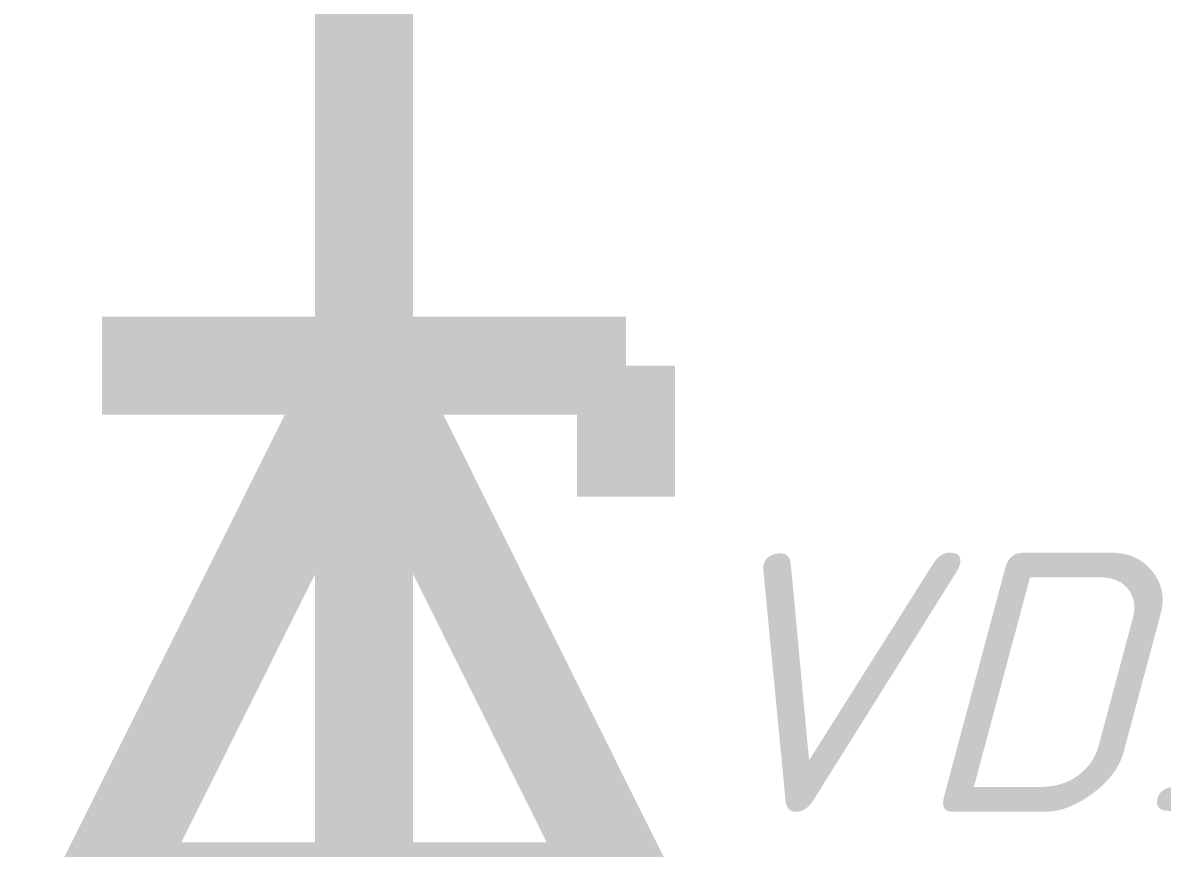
# Model space of a CAD drawing. Header units: inches. Extents: x 0 to 841, y 0 to 594.
# Drawn here: x 129.92 to 138.61, y 353.32 to 359.61 of the extents above; entities that cross this region are included whole.
import ezdxf

# ---------------------------------------------------------------- set-up
doc = ezdxf.new("R2010")
doc.units = ezdxf.units.IN
doc.layers.add('Sheet', color=255, linetype='Continuous')
doc.styles.get("Standard").update_dxf_attribs({"font": 'isocpeui.ttf'})

msp = doc.modelspace()

# ---------------------------------------------------------------- linework, layer by layer
at = {"layer": 'Sheet'}
for points in [[(132.5235, 347.4994, 0.7493, 0.7493, 0), (132.5235, 362.4909, 0.7493, 0.7493, 0)], [(132.5235, 357.4938, 0.2997, 0.2997, 0), (132.5235, 362.4909, 0.2997, 0.2997, 0)], [(130.5248, 356.9997, 0.7493, 0.7493, 0), (134.5223, 356.9997, 0.7493, 0.7493, 0)], [(134.5223, 356.9997, 0.7493, 0.7493, 0), (134.5223, 356.0002, 0.7493, 0.7493, 0)]]:
    msp.add_lwpolyline(points, format="xyseb", dxfattribs=at)
msp.add_lwpolyline([(132.5235, 356.9997, 0.7493, 0.7493, 0), (134.5223, 352.9907, 0.7493, 0.7493, 0), (130.5248, 352.9907, 0.7493, 0.7493, 0), (132.5235, 356.9997, 0.7493, 0.7493, 0)], format="xyseb", close=True, dxfattribs=at)

# ---------------------------------------------------------------- texts
msp.add_text('VD3', height=1.97641, dxfattribs=at).set_placement((134.9265, 353.5971))

doc.saveas('drawing.dxf')
